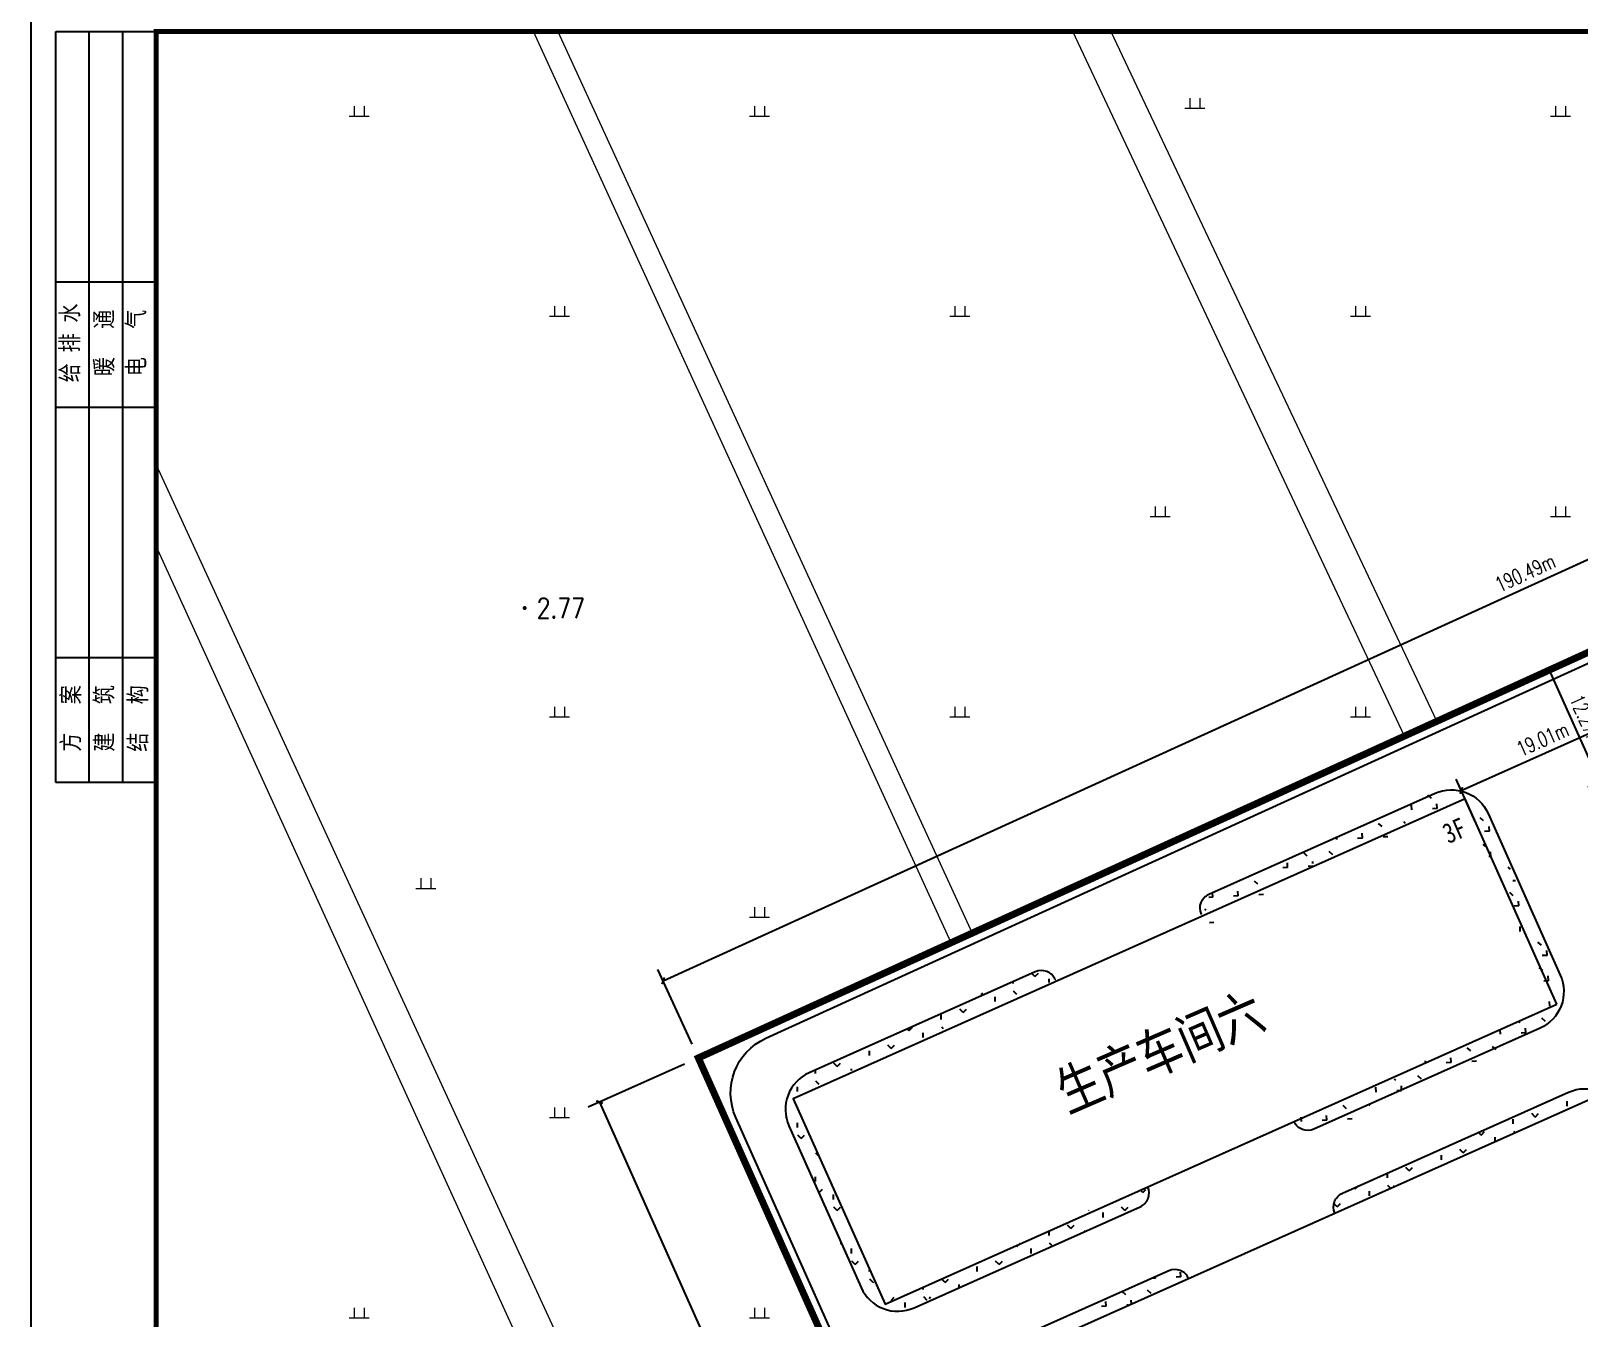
# Model space of a CAD drawing. Extents: x -165130 to 255370, y -346822 to 187778.
# Drawn here: x -165130 to -10505, y -5099 to 123432 of the extents above; entities that cross this region are included whole.
import ezdxf
from ezdxf.enums import TextEntityAlignment as Align

# ---------------------------------------------------------------- set-up
doc = ezdxf.new("R2010")
doc.units = 0
doc.header["$MEASUREMENT"] = 0
doc.linetypes.add('DASH', pattern=[0.35, 0.25, -0.1])
doc.layers.get('0').update_dxf_attribs({"linetype": 'CONTINUOUS'})
doc.layers.get('Defpoints').update_dxf_attribs({"linetype": 'CONTINUOUS'})
for name, color, linetype in [('GCD', 1, 'CONTINUOUS'), ('PUB_DIM', 3, 'CONTINUOUS'), ('PUB_TEXT', 7, 'CONTINUOUS'), ('PUB_TITLE', 4, 'CONTINUOUS'), ('围墙', 151, 'FENCELINE1'), ('填充', 8, 'CONTINUOUS'), ('层0', 253, 'CONTINUOUS'), ('规划建筑', 7, 'CONTINUOUS')]:
    doc.layers.add(name, color=color, linetype=linetype)
doc.layers.add('底图', color=252, linetype='CONTINUOUS', lineweight=5)
doc.styles.add('_TCH_DIM_T3', font='SIMPLEX', dxfattribs={"width": 0.7058823529411765, "bigfont": 'GBCBIG'})
doc.styles.add('HZ', font='txt', dxfattribs={"width": 0.7, "height": 5, "bigfont": 'STF:宋体'})
doc.styles.get("Standard").update_dxf_attribs({"font": 'TSSDENG', "height": 3, "bigfont": 'TSSDCHN'})
doc.styles.add('宋体', font='', dxfattribs={"width": 0.8})
doc.styles.get('宋体').set_extended_font_data('SimSun')
doc.linetypes.add('FENCELINE1', pattern='A,0.25,-0.1,[133,ltypeshp.shx,S=0.1,R=0,X=-0.1,Y=0],-0.1,1', length=1.45)
doc.dimstyles.new('总图&&500', dxfattribs={"dimtxt": 1487.5, "dimasz": 500, "dimexe": 1250, "dimexo": 1500, "dimgap": 631.2500000000001, "dimtad": 1, "dimlfac": 0.001, "dimzin": 0, "dimdsep": 46, "dimtxsty": '_TCH_DIM_T3', "dimblk": 'ARCHTICK', "dimcen": 0.09, "dimclrt": 7, "dimazin": 2, "dimtfac": 1, "dimtix": 1, "dimtmove": 2, "dimatfit": 3, "dimfxl": 1, "dimtolj": 1, "dimtzin": 0, "dimarcsym": 0})

# ---------------------------------------------------------------- blocks, each defined once
blk = doc.blocks.new('qar5gesfd')
for p, q in [((-85568.11089729436, 212224.1563022331), (-83568.11089729436, 212224.1564108374)), ((-85568.11008276127, 197224.1563022331), (-85568.11089729436, 212224.1563022331)), ((-84902.11008276127, 197224.1563383984), (-84902.11089729436, 212224.1563383984)), ((-84236.11008276127, 197224.1563745635), (-84236.11089729436, 212224.1563745635)), ((-85568.11062578333, 207224.1563022331), (-83568.11062578333, 207224.1564108374)), ((-85568.11049002793, 204724.1563022331), (-83568.11049002793, 204724.1564108375)), ((-85568.11021851678, 199724.1563022331), (-83568.11021851678, 199724.1564108375)), ((-83568.11008276127, 197224.1564108375), (-85568.11008276127, 197224.1563022331))]:
    blk.add_line(p, q)
at = {"layer": 'PUB_TITLE'}
blk.add_lwpolyline([(-86068.11089729436, 153824.1564108373), (-1968.110897294362, 153824.1564108373), (-1968.110897294362, 213224.1564108373), (-86068.11089729436, 213224.1564108374)], close=True, dxfattribs=at)
at = {"layer": 'PUB_TITLE', "const_width": 100}
blk.add_lwpolyline([(-83568.11089729436, 154824.1564108373), (-2968.110897294362, 154824.1564108373), (-2968.110897294362, 212224.1564108373), (-83568.11089729436, 212224.1564108374)], close=True, dxfattribs=at)
at = {"layer": 'PUB_TEXT'}
for s, p in [('水', (-85083.05284312635, 206410.0315808167)), ('通', (-84396.78932592215, 206286.7614580478)), ('气', (-83758.42382294801, 206286.761485199)), ('排', (-85083.05284312635, 205814.2868999655)), ('暖', (-84396.78932592215, 205341.0167771968)), ('电', (-83758.42382294801, 205341.0168043479)), ('给', (-85083.05284312635, 205218.5422191145)), ('案', (-85062.3406786453, 198786.761458048)), ('筑', (-84396.3406786453, 198786.7614942132)), ('构', (-83722.06330682803, 198786.7615213643)), ('方', (-85062.3406786453, 197841.0167771968)), ('建', (-84396.3406786453, 197841.0168133621)), ('结', (-83722.06330682803, 197841.0168405132))]:
    blk.add_text(s, height=400, rotation=90, dxfattribs=at).set_placement(p)
blk = doc.blocks.new('GC200')
at = {"linetype": 'Continuous', "const_width": 0.2, "flags": 128}
blk.add_lwpolyline([(-0.1, 0, 1), (0.1, 0, 1)], format="xyb", close=True, dxfattribs=at)
blk = doc.blocks.new('gc119')
for p, q in [((-1, 0), (1, 0)), ((-0.5, 1), (-0.5, 0)), ((0.5, 1), (0.5, 0))]:
    blk.add_line(p, q)
blk = doc.blocks.new('_ArchTick')
at = {"color": 0, "linetype": 'ByBlock', "const_width": 0.4}
blk.add_lwpolyline([(-0.5, -0.5), (0.5, 0.5)], dxfattribs=at)
blk = doc.blocks.new('*D48')
at = {"layer": 'Defpoints', "color": 0, "transparency": 16777216}
for p in [(-98469.29338923813, 20873.73530151416), (-27113.85829261666, -138918.0100500984), (-36980.80187167817, -143324.1203320063)]:
    blk.add_point(p, dxfattribs=at)
at = {"layer": 'PUB_DIM', "color": 0, "lineweight": -2, "transparency": 16777216}
for p, q in [((-99838.93692081571, 20262.11728640368), (-109477.6065779477, 15957.94334034746)), ((-108336.2369682998, 16467.6250196062), (-36980.80187167817, -143324.1203320063)), ((-28483.50182419424, -139529.6280652089), (-38122.17148132616, -143833.802011265))]:
    blk.add_line(p, q, dxfattribs=at)
at = {"layer": 'PUB_DIM', "color": 0, "lineweight": -2, "transparency": 16777216, "xscale": 500, "yscale": 500, "zscale": 500}
for p, rotation in [((-108336.2369682998, 16467.6250196062), 114.0632792774239), ((-36980.80187167817, -143324.1203320063), 294.063279277424)]:
    blk.add_blockref('_ArchTick', p, dxfattribs=dict(at, rotation=rotation))
at = {"layer": 'PUB_DIM', "color": 7, "transparency": 16777216, "insert": (-71403.01284937619, -62867.59780901544), "char_height": 1487.5, "attachment_point": 5, "rotation": 294.06327927742393, "style": '_TCH_DIM_T3'}
blk.add_mtext('\\A1;175.00m', dxfattribs=at)
blk = doc.blocks.new('*D49')
at = {"layer": 'Defpoints', "color": 0, "transparency": 16777216}
for p in [(71351.74197118447, 107576.1353553034), (74864.403028928, 99868.50443096919), (-98469.29338923818, 20873.73530151416)]:
    blk.add_point(p, dxfattribs=at)
at = {"layer": 'PUB_DIM', "color": 0, "lineweight": -2, "transparency": 16777216}
for p, q in [((74242.34978050286, 101233.4402375637), (70833.36426416352, 108713.5818607988)), ((-101981.9544469817, 28581.36622584838), (71351.74197118447, 107576.1353553034)), ((-99091.34663766332, 22238.67110810865), (-102500.3321540027, 29718.81273134379))]:
    blk.add_line(p, q, dxfattribs=at)
at = {"layer": 'PUB_DIM', "color": 0, "lineweight": -2, "transparency": 16777216, "xscale": 500, "yscale": 500, "zscale": 500}
for p, rotation in [((71351.74197118447, 107576.1353553034), 24.50056183613235), ((-101981.9544469817, 28581.36622584838), 204.5005618361324)]:
    blk.add_blockref('_ArchTick', p, dxfattribs=dict(at, rotation=rotation))
at = {"layer": 'PUB_DIM', "color": 7, "transparency": 16777216, "insert": (-15885.32171562165, 69329.94194662085), "char_height": 1487.5, "attachment_point": 5, "rotation": 24.50056183613235, "style": '_TCH_DIM_T3'}
blk.add_mtext('\\A1;190.49m', dxfattribs=at)
blk = doc.blocks.new('*D52')
at = {"layer": 'Defpoints', "color": 0, "transparency": 16777216}
for p in [(-7925.178393173035, 62087.10370005085), (-2920.691633115166, 50880.16938715522), (-8476.721879030632, 48399.10908753607)]:
    blk.add_point(p, dxfattribs=at)
at = {"layer": 'PUB_DIM', "color": 0, "lineweight": -2, "transparency": 16777216}
for p, q in [((-9294.82192475553, 61475.48568495137), (-14622.57824874058, 59096.36172118214)), ((-13481.2086390885, 59606.04340043171), (-8476.721879030632, 48399.10908753607)), ((-4290.335164697661, 50268.55137205574), (-9618.091488682712, 47889.4274082865))]:
    blk.add_line(p, q, dxfattribs=at)
at = {"layer": 'PUB_DIM', "color": 0, "lineweight": -2, "transparency": 16777216, "xscale": 500, "yscale": 500, "zscale": 500}
for p, rotation in [((-13481.2086390885, 59606.04340043171), 114.063279276964), ((-8476.721879030632, 48399.10908753607), 294.063279276964)]:
    blk.add_blockref('_ArchTick', p, dxfattribs=dict(at, rotation=rotation))
at = {"layer": 'PUB_DIM', "color": 7, "transparency": 16777216, "insert": (-9723.45868844228, 54563.22609115841), "char_height": 1487.5, "attachment_point": 5, "rotation": 294.063279276964, "style": '_TCH_DIM_T3'}
blk.add_mtext('\\A1;12.27m', dxfattribs=at)
blk = doc.blocks.new('*D69')
at = {"layer": 'Defpoints', "color": 0, "transparency": 16777216}
for p in [(-4908.607328062422, 55331.86277343793), (-2920.691633454469, 50880.16938761133), (-20274.44080686941, 43130.80586406853)]:
    blk.add_point(p, dxfattribs=at)
at = {"layer": 'PUB_DIM', "color": 0, "lineweight": -2, "transparency": 16777216}
for p, q in [((-3532.309648550272, 52249.81291919546), (-5418.289007308926, 56473.23238309137)), ((-22262.35650147737, 47582.49924989513), (-4908.607328062422, 55331.86277343793)), ((-20886.05882196522, 44500.44939565266), (-22772.03818072387, 48723.86885954858))]:
    blk.add_line(p, q, dxfattribs=at)
at = {"layer": 'PUB_DIM', "color": 0, "lineweight": -2, "transparency": 16777216, "xscale": 500, "yscale": 500, "zscale": 500}
for p, rotation in [((-4908.607328062422, 55331.86277343793), 24.06327927681006), ((-22262.35650147737, 47582.49924989513), 204.0632792768101)]:
    blk.add_blockref('_ArchTick', p, dxfattribs=dict(at, rotation=rotation))
at = {"layer": 'PUB_DIM', "color": 7, "transparency": 16777216, "insert": (-14146.13176194105, 52712.68758228533), "char_height": 1487.5, "attachment_point": 5, "rotation": 24.063279276810068, "style": '_TCH_DIM_T3'}
blk.add_mtext('\\A1;19.01m', dxfattribs=at)

msp = doc.modelspace()

# ---------------------------------------------------------------- hatches: boundary and pattern name
at = {"layer": '填充', "linetype": 'Continuous'}
h = msp.add_hatch(dxfattribs=at)
h.set_pattern_fill('GRASS', color=3, scale=100, style=0)
h.set_pattern_definition([(138.1265585530912, (3092046723.688178, -2028768022.168995), (-138.5357297217489, 2536.217470287289), [476.2500000000001, -3115.85]), (183.1265585530912, (3092046723.688178, -2028768022.168995), (-138.5358241497196, 2536.219199010044), [476.2500000000001, -2063.75]), (93.12655855309107, (3092046723.688178, -2028768022.168995), (2536.219199010044, 138.5358241497196), [476.2500000000002, -2063.75])])
h.paths.add_polyline_path([(-38925.417706765, 14421.1455219062), (-38137.7068462742, 13725.71472857241), (-36990.0838480962, 13757.0346727604), (-14400.09653566009, 23844.654472881), (-12706.40478137857, 25272.95345986355), (-12041.36997977621, 27210.27838099841), (-12378.69515810139, 29128.01859794278), (-19593.55628249771, 45284.81520792563), (-20734.19111637003, 46766.89059507195), (-23038.89504406578, 47648.47183866519), (-24876.92040608055, 47306.21658625174), (-47466.90772560961, 37218.59679311607), (-48256.25318548805, 36384.95824473072), (-48224.93323955662, 35237.33524127025), (-21982.56317428476, 46955.93641126622), (-12728.97532997257, 26233.66135858092)])
h = msp.add_hatch(dxfattribs=at)
h.set_pattern_fill('GRASS', color=3, scale=100, style=0)
h.set_pattern_definition([(90, (-553307896.6156636, -3656610965.075155), (-1796.050000014038, 1796.049999985959), [476.2500000000001, -3115.85]), (45.00000000044788, (-553307896.6156636, -3656610965.075155), (-1796.05122422787, 1796.051224199791), [476.2500000000001, -2063.75]), (135.0000000004479, (-553307896.6156636, -3656610965.075155), (-1796.051224199791, -1796.05122422787), [476.2500000000001, -2063.75])])
h.paths.add_polyline_path([(-53541.60171774752, 7894.249108024873), (-53549.55645445711, 6843.511696775444), (-54338.90191415674, 6009.873146061786), (-76928.88923064596, -4077.746643348597), (-79122.94871667749, -4385.533463339321), (-81009.42399159796, -3587.59225219395), (-82212.25335607654, -2056.345266419463), (-89427.11448279745, 14100.45134170074), (-89769.33952448494, 15939.05877681542), (-88887.4224638117, 18243.63422287721), (-87405.71310631162, 19383.81546676252), (-64815.72579155094, 29471.43526781444), (-63668.10279325373, 29502.75521153677), (-62834.46424237615, 28713.4097468676), (-89076.83430782682, 16994.80857687164), (-79823.24646256096, -3727.466473951004)])

# ---------------------------------------------------------------- linework, layer by layer
at = {"elevation": -625.1000928940671}
msp.add_lwpolyline([(145370.1269499287, -163621.816245052), (145370.1269499287, -138621.816245052), (250370.1269499287, -138621.816245052), (250370.1269499287, 123378.1837549482), (-152629.8730500711, 123378.1837549482), (-152629.8730500711, -163621.8162450518), (145370.1269499287, -163621.8162450518)], dxfattribs=at)
at = {"color": 1, "linetype": 'DASH', "ltscale": 10000, "const_width": 700, "elevation": -3489.999999999997, "flags": 128}
msp.add_lwpolyline([(-98469.29338917858, 20873.73530153278), (-27113.85829273588, -138918.0100500947), (146219.8381235823, -59923.24092019256), (74864.40302892774, 99868.50443096925)], close=True, dxfattribs=at)
at = {"linetype": 'Continuous', "elevation": -3489.999999999997, "flags": 128}
for points in [[(50347.39758636802, -111326.1283134473), (36219.14935382456, -79687.64918683004, 0.4142135623081832), (30935.7852300629, -77666.24780896958), (-33875.74667081959, -106608.0122931292, -0.4142135623727538), (-41800.79285750515, -103575.910227037), (-94723.68104807264, 14938.40697161946, -0.4119799579292865), (-91733.3199156893, 22844.62225843314), (68860.604622446, 96033.3919486599, -0.4164507001701108), (76827.39174243063, 93020.12078125123), (140289.243268393, -49094.91226322856, -0.4142135624707902), (137257.1412014589, -57019.95845198538), (62354.24319019169, -90468.04966324847, 0.4165498130546527), (60848.02807673067, -94452.36542321648), (65410.71588339657, -104455.0532965353)], [(-48224.93323770887, 35237.33523661364), (-48224.93323794729, 35237.33523661364, -0.4142135623877662), (-47466.90772143728, 37218.59678380284), (-24876.92040435201, 47306.21657367889, -0.414213562376507), (-19593.55627999431, 45284.81519674975), (-12378.69515279657, 29128.01858862955, -0.4142135624179205), (-14400.09653095133, 23844.65446356777), (-36990.08384845383, 13757.0346727604, -0.4142135624107408), (-38971.34539524443, 14515.06018951628), (-38971.34539280063, 14515.06018485967)], [(-62834.46424100525, 28713.40974314231), (-62834.46424064762, 28713.40974314231, 0.4142135623877662), (-64815.72578737861, 29471.43525989819), (-87405.71309981472, 19383.81545791496, 0.414213562376507), (-89427.1144770754, 14100.45133285318), (-82212.25335244066, -2056.34527619835, 0.4142135624179205), (-76928.88922742731, -4077.746653127484), (-54338.90191451437, 6009.873147924431, 0.4142135624107408), (-53580.87639770634, 7991.134696044959), (-53580.87639585859, 7991.134689525701)], [(-34893.89195845253, 5384.103306905366), (-34893.89195881016, 5384.103307836689, -0.4142135623877662), (-34135.86644218094, 7365.364855025895), (-11545.87912473804, 17452.98464676458, -0.4142135623652476), (-6262.515000380343, 15431.5832679728), (-771.7885089290794, 3135.774714742787), (8204.289785526926, -16965.05173122417, -0.4142135624629577), (6182.888407193357, -22248.41585628595), (-16407.09891168005, -32336.0356484903, -0.4142135623347671), (-18388.36045835144, -31578.01013126876), (-18388.3604566229, -31578.01013499405)], [(-49503.42296186811, -1139.822187031619), (-49503.42296234495, -1139.822185168974, 0.4142135623877662), (-51484.68450859911, -381.7966702757403), (-74074.67182103521, -10469.41647132766, 0.4142135623652476), (-76096.0731984151, -15752.78059499245), (-70605.34670839435, -28048.58914822247), (-61629.26841638214, -48149.4155969834, 0.4142135624629577), (-56345.90429107076, -50170.81697391253), (-33755.91697666771, -40083.19717146363, 0.4142135623347671), (-32997.89145991928, -38101.93562520575), (-32997.89145920402, -38101.93562846538)]]:
    msp.add_lwpolyline(points, format="xyb", dxfattribs=at)
at = {"layer": '围墙', "ltscale": 0.2, "const_width": 200, "elevation": -3489.999999999997}
msp.add_lwpolyline([(74368.46908362955, -92769.29297031742), (146219.8381235823, -59923.24092019256), (74864.40302892774, 99868.50443096925), (-98469.29338917858, 20873.73530153278), (-27113.85829273588, -138918.0100500947), (47486.60596933216, -104919.7363552069)], dxfattribs=at)
at = {"layer": '填充', "color": 3, "linetype": 'Continuous'}
for p, q in [((-13102.55846796161, 16770.91931352485, -3489.999999999997), (-13106.57121048099, 16774.93205653597, -3489.999999999997)), ((-13102.55846784241, 16770.91931492183, -3489.999999999997), (-13092.07030788786, 16781.40747487638, -3489.999999999997)), ((-11683.58836350567, 16074.58258360717, -3489.999999999997), (-11683.58836350567, 16550.83258297388, -3489.999999999997)), ((-17071.73836342222, 14278.5325836027, -3489.999999999997), (-17071.73836342222, 14754.7825829694, -3489.999999999997)), ((-14898.60969243175, 14974.86809162516, -3489.999999999997), (-15235.3692969454, 15311.62769474182, -3489.999999999997)), ((-14898.60969195492, 14974.86809162516, -3489.999999999997), (-14561.85008756048, 15311.62769474182, -3489.999999999997)), ((-22459.88836345798, 12482.48258359823, -3489.999999999997), (-22459.88836345798, 12598.18304130901, -3489.999999999997)), ((-20286.76336429245, 13178.81686600018, -3489.999999999997), (-20556.21846792824, 13448.2719696695, -3489.999999999997)), ((-20286.76336429245, 13178.81686600018, -3489.999999999997), (-19950.0037597788, 13515.57647097949, -3489.999999999997)), ((-18867.78836343414, 12559.4817785183, -3489.999999999997), (-18867.78836343414, 12958.7325834306, -3489.999999999997)), ((-16937.36264351732, 13421.51859296579, -3489.999999999997), (-17031.42052046186, 13515.57647097949, -3489.999999999997)), ((-24255.9383634699, 10686.43258359376, -3489.999999999997), (-24255.9383634699, 11162.68258296046, -3489.999999999997)), ((-22082.81458864338, 11382.76564177219, -3489.999999999997), (-22419.57419315702, 11719.52524628583, -3489.999999999997)), ((-22082.81458852417, 11382.76564177219, -3489.999999999997), (-21746.05498389131, 11719.52524628583, -3489.999999999997)), ((-29644.08836344606, 8890.382583589293, -3489.999999999997), (-29644.08836344606, 9366.632583421655, -3489.999999999997)), ((-27470.96826074249, 9586.714416612871, -3489.999999999997), (-27807.72786525614, 9923.474021126516, -3489.999999999997)), ((-27470.9682608617, 9586.714418009855, -3489.999999999997), (-27134.20865658647, 9923.474021592177, -3489.999999999997)), ((-26051.98836336262, 9351.357881781645, -3489.999999999997), (-26051.98836336262, 9366.632583421655, -3489.999999999997)), ((-32859.12193367607, 7790.663192850538, -3489.999999999997), (-32972.2972302211, 7903.838490937836, -3489.999999999997)), ((-32859.12193385488, 7790.663192850538, -3489.999999999997), (-32563.3141321314, 8086.470994968899, -3489.999999999997)), ((-29353.44140819437, 7877.085116096772, -3489.999999999997), (-29603.77909014351, 8127.422797829844, -3489.999999999997)), ((-29041.13733927137, 8016.5453398237, -3489.999999999997), (-28930.25988069898, 8127.422797829844, -3489.999999999997)), ((-34655.17315778858, 5994.611968622543, -3489.999999999997), (-34991.93276224262, 6331.371573136188, -3489.999999999997)), ((-34655.1731580866, 5994.611968622543, -3489.999999999997), (-34318.41355381138, 6331.371573601849, -3489.999999999997)), ((-31440.13836345798, 7094.332583119161, -3489.999999999997), (-31440.13836345798, 7570.582582951523, -3489.999999999997)), ((-52808.46626386768, -1117.770351598971, -3489.999999999997), (-53226.1789737714, -1140.587059910409, -3489.999999999997)), ((-52808.46626249678, -1117.770352064632, -3489.999999999997), (-52817.19587609894, -957.9545530853793, -3489.999999999997)), ((-50272.24706504471, -979.2345269946381, -3489.999999999997), (-50747.78816483147, -1005.209993700497, -3489.999999999997)), ((-50272.24706343538, -979.2345269946381, -3489.999999999997), (-50298.22253046161, -503.6934289513156, -3489.999999999997)), ((-55773.33507064707, -2777.703045065515, -3489.999999999997), (-56127.96083603031, -2459.812136496417, -3489.999999999997)), ((-53237.11759952432, -2639.167314990424, -3489.999999999997), (-53591.74336490757, -2321.276406421326, -3489.999999999997)), ((-57742.36883775122, -3931.061197201721, -3489.999999999997), (-58217.90993753797, -3957.036665304564, -3489.999999999997)), ((-57742.3688362611, -3931.061199995689, -3489.999999999997), (-57768.34430316812, -3455.520100089721, -3489.999999999997)), ((-55525.11973730451, -3809.948468244635, -3489.999999999997), (-55681.69073847658, -3818.50084023457, -3489.999999999997)), ((-55212.81566778547, -3670.488241258077, -3489.999999999997), (-55232.12510410673, -3316.984275019728, -3489.999999999997))]:
    msp.add_line(p, q, dxfattribs=at)
at = {"layer": '底图', "linetype": 'Continuous', "flags": 128}
for points, elevation in [([(-73224.83219293482, 32378.59803285543), (-114922.5482189134, 123378.1837549482)], -3419.999999999998), ([(-112492.034617723, 123378.1837549482), (-71119.10749665624, 33338.2570011178)], -3419.999999999998), ([(-27948.71624217159, 53012.64900188986), (-61050.32125621405, 123378.1837549482)], -3419.999999999998), ([(-57262.79101243196, 123378.1837549482), (-24723.83573625213, 54482.34990971256)], -3419.999999999998), ([(-152629.8730500711, 80107.39282246598), (-49332.49145988352, -144141.8281631907), (-50719.12698457367, -146052.3627932547), (-51771.05425313837, -146768.8126840061), (-53365.98784259683, -145442.8882101914)], -735.9999999999991), ([(-53365.98784259683, -145442.8882101914), (-152629.8730500711, 71982.46897791466)], -735.9999999999991)]:
    msp.add_lwpolyline(points, dxfattribs=dict(at, elevation=elevation))
at = {"layer": '规划建筑', "linetype": 'Continuous', "elevation": -3489.999999999997, "flags": 128}
for points in [[(-12728.97532740957, 26233.66135345865), (-21895.09064713842, 46760.05241355021), (-88989.3617808593, 16798.92458101828), (-79823.24646119005, -3727.466479073279)], [(-75745.79302719957, -12858.42335656192), (-8651.521893419093, 17102.70447690133), (7854.009607516462, -19859.40896220412), (-59240.26152638323, -49820.53679520171)]]:
    msp.add_lwpolyline(points, close=True, dxfattribs=at)

# ---------------------------------------------------------------- block references
at = {"layer": '层0', "xscale": 5, "yscale": 5, "zscale": 5}
msp.add_blockref('qar5gesfd', (265210.6814364004, -937742.5982992386, -625.1000928940671), dxfattribs=at)
at = {"layer": '底图', "linetype": 'Continuous', "xscale": 1000.000000000001, "yscale": 1000.000000000001, "zscale": 1000.000000000001, "rotation": 0.0001038352427426}
for p in [(-48879.3788996709, 115706.0106036821, -3419.999999999998), (-132348.6116348875, 114935.6561180772, -3419.999999999998), (-92348.61163524515, 114935.7286085011, -3419.999999999998), (-12348.61163524515, 114935.8735902803, -3419.999999999998), (-112348.5753896607, 94935.69236282352, -3419.999999999998), (-72348.57538977987, 94935.7648537131, -3419.999999999998), (-32348.57538989908, 94935.83734506834, -3419.999999999998), (-52348.5391444338, 74935.80109799374, -3419.999999999998), (-12348.53914419538, 74935.873587952, -3419.999999999998), (-112348.5028989089, 54935.6923618922, -3419.999999999998), (-72348.50289914734, 54935.76485185046, -3419.999999999998), (-32348.50289914734, 54935.8373432057, -3419.999999999998), (-125691.7936059607, 37811.47796880547, -3419.999999999998), (-92348.46665380127, 34935.7286066385, -3419.999999999998), (-112348.4304080976, 14935.69236375485, -3419.999999999998), (-132348.3941630495, -5064.343883785419, -3419.999999999998), (-92348.39416310913, -5064.271393361501, -3419.999999999998)]:
    msp.add_blockref('gc119', p, dxfattribs=at)
at = {"layer": '底图', "linetype": 'Continuous'}
ref = msp.add_blockref('GC200', (-115814.6987302077, 65802.6382088298, -653.2951596439289), dxfattribs=dict(at, xscale=1000.000000000001, yscale=1000.000000000001, zscale=1000.000000000001, rotation=0.0001038352427426))
ref.add_attrib('height', '2.77', dxfattribs={"layer": 'GCD', "linetype": 'Continuous', "height": 2000, "rotation": 0.0001038353105267705, "style": 'HZ', "width": 0.8}).set_placement((-114614.6987273467, 65802.64038346801, -653.2951596439289), align=Align.MIDDLE_LEFT)

# ---------------------------------------------------------------- texts
at = {"linetype": 'Continuous', "width": 48788.21423195768, "attachment_point": 1, "rotation": 23.42300780189533, "style": '宋体'}
for s, insert, char_height in [('3F', (-24360.13880727417, 44067.31352383364, -3489.999999999997), 2000), ('生产车间六', (-63188.42284039385, 19013.53749480192, -3489.999999999997), 4000)]:
    msp.add_mtext(s, dxfattribs=dict(at, insert=insert, char_height=char_height))

# ---------------------------------------------------------------- dimensions: what is measured, and where the dimension line sits
at = {"layer": 'PUB_DIM'}
for p1, p2, distance, picture, middle in [((-98469.29338923818, 20873.73530151416), (74864.403028928, 99868.5044309692), 8470.322436149689, '*D49', (-15885.32171562165, 69329.94194662085)), ((-7925.178393173032, 62087.10370005085), (-2920.691633115164, 50880.16938715521), -6084.828042260005, '*D52', (-9723.45868844228, 54563.22609115841)), ((-20274.44080686942, 43130.80586406853), (-2920.69163345447, 50880.16938761133), 4875.385401204809, '*D69', (-14146.13176194105, 52712.68758228533)), ((-98469.29338923814, 20873.73530151416), (-27113.85829261667, -138918.0100500984), -10806.03458298731, '*D48', (-71403.01284937619, -62867.59780901544))]:
    dim = msp.add_aligned_dim(p1=p1, p2=p2, distance=distance, dimstyle='总图&&500', override={"dimpost": 'm'}, dxfattribs=at)
    dim.commit()
    dim.dimension.update_dxf_attribs({"geometry": picture, "text_midpoint": middle})

doc.saveas('drawing.dxf')
